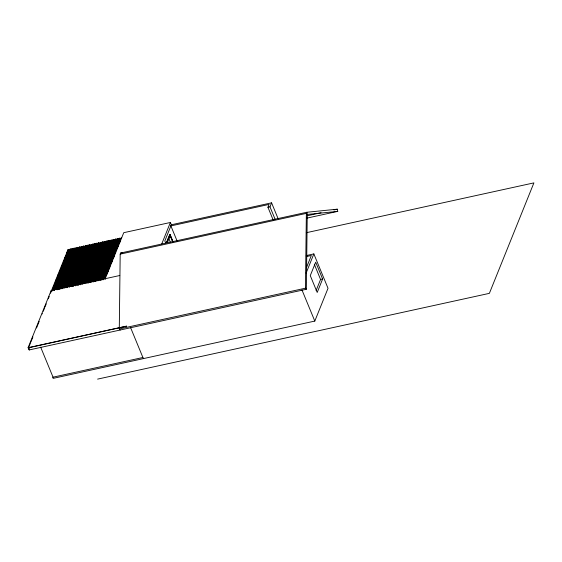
<?xml version="1.0" encoding="UTF-8"?>
<svg xmlns="http://www.w3.org/2000/svg" width="562" height="562" viewBox="0 0 562 562"><rect width="100%" height="100%" fill="white"/><g stroke="black" fill="none" stroke-linecap="round" stroke-linejoin="round"><path stroke-width="0.84" d="M120.177 330.027L119.285 328.953L120.191 254.129L120.64 253.019L306.81 212.26L337.291 209.183L337.741 211.375L307 218.105M306.339 289.268L305.447 288.194L306.36 213.37L306.81 212.26L307.252 214.445L306.339 289.268L29.105 349.957L28.1 347.702L51.142 290.533L119.755 275.513M66.421 252.457L67.595 251.874M52.617 290.54L68.957 249.992L68.704 249.388L68.044 249.535L51.549 290.449L51.802 291.053M29.414 349.887L28.578 347.702L29.449 349.803L29.596 349.431M28.732 347.323L30.13 343.846M30.411 343.15L30.566 342.778M30.882 341.998L32.456 338.092M32.765 337.312L32.919 336.94M36.53 327.983L37.471 325.644M37.619 325.279L39.192 321.373M42.171 313.975L42.326 313.603M43.267 311.257L44.215 308.917M44.524 308.138L44.679 307.765M44.988 306.985L46.253 303.859M48.283 298.815L49.231 296.469M50.552 293.195L51.43 291.004M53.559 285.889L53.706 285.524M60.331 269.107L60.872 271.158L70.945 268.952L69.484 272.591M70.889 263.971L63.077 265.685L62.537 263.634M64.883 257.782L65.431 259.848L75.505 257.642L74.247 260.768M68.704 249.388L52.217 290.301L52.47 290.905M67.271 253.785L67.124 254.15L77.865 251.797M64.279 280.389L56.467 282.096L56.614 281.724M66.485 274.909L58.673 276.623L58.82 276.251M60.872 271.158L61.019 270.793M65.431 259.848L65.585 259.475M53.446 290.034L69.934 249.121L70.601 248.973L70.847 249.577L54.507 290.125M54.5 288.643L55.476 286.213M55.807 285.398L55.954 285.032L54.064 285.447M57.9 280.199L58.877 277.783M60.169 274.565L61.146 272.149M62.445 268.931L63.415 266.514M64.714 263.297L66.014 260.08M67.454 256.511L69.028 252.605M69.716 250.884L70.187 249.725M70.601 248.973L54.107 289.887L54.359 290.491M55.336 289.62L71.824 248.706L72.491 248.559L72.744 249.163L56.404 289.711L57.626 289.437L57.479 289.809L57.226 289.205L73.72 248.292L74.381 248.144L74.634 248.748L58.293 289.297M58.497 283.002L59.467 280.593M60.766 277.368L61.743 274.959M63.035 271.734L64.012 269.324M64.658 267.716L68.88 257.248M70.285 253.75L71.234 251.411L67.447 252.24M56.003 289.472L72.491 248.559M57.893 289.058L74.381 248.144M60.176 287.4L61.483 284.154L58.364 284.843M61.953 282.981L62.607 281.372M63.576 278.956L70.067 262.861M71.044 260.445L72.336 257.227M72.66 256.42L72.814 256.047L69.695 256.729M73.13 255.267L74.388 252.141M76.277 247.73L59.783 288.643L60.036 289.247L76.523 248.334L76.277 247.73L75.61 247.877L59.122 288.791L59.368 289.395M61.012 288.376L77.507 247.463L78.167 247.315L78.42 247.926L62.08 288.468M61.743 287.8L63.373 283.74L62.15 284.014M64.173 281.766L74.556 256.005L65.241 257.705M74.704 255.633L76.91 250.167L73.123 250.996M78.167 247.315L61.679 288.229L61.925 288.833M61.968 287.877L62.895 285.58M63.822 283.283L64.749 280.979M65.206 279.848L65.059 280.213L107.939 270.828M66.084 277.656L66.969 275.471M67.412 274.368L67.264 274.741L68.894 274.045M68.29 272.191L69.168 270.006M69.463 269.275L69.611 268.91M70.496 266.718L71.381 264.533M71.824 263.43L71.669 263.803L114.55 254.41M72.765 261.091L73.706 258.745M74.022 257.965L74.177 257.593M75.434 254.467L76.376 252.127M62.909 287.962L79.397 247.048L80.064 246.901L80.31 247.512L63.97 288.053L65.199 287.779L67.159 282.911L64.04 283.599M63.429 287.618L64.363 285.299M64.981 283.754L66.688 279.518M67.278 278.064L67.861 276.602M71.978 266.395L73.158 263.48M63.569 287.814L80.064 246.901M64.799 287.547L81.286 246.634L81.954 246.486L82.207 247.097L65.859 287.639M73.46 266.971L75.09 262.932M75.744 261.316L77.373 257.27M78.02 255.654L78.996 253.23M79.333 252.401L79.565 251.832M67.637 281.738L68.929 278.52M69.906 276.104L71.205 272.886M72.175 270.47L73.474 267.252M74.444 264.835L75.744 261.618M76.39 260.009L78.013 255.984M79.432 252.457L80.696 249.338M81.307 247.814L80.844 248.973L79.614 249.24M65.466 287.4L81.954 246.486M83.843 246.072L67.356 286.985L67.609 287.589L84.096 246.683L83.843 246.072L83.183 246.219L66.688 287.133L66.941 287.737M67.419 286.557L68.395 284.119M70.496 278.907L71.796 275.689M72.449 274.08L74.065 270.055M74.718 268.446L75.687 266.03M76.987 262.812L77.963 260.396M79.256 257.178L80.233 254.762L75.217 255.858M80.38 254.389L81.328 252.043M68.585 286.718L85.073 245.805L85.74 245.657L85.986 246.268L69.646 286.81M85.74 245.657L69.245 286.571L69.498 287.175M70.475 286.304L86.962 245.39L87.63 245.243L87.883 245.854L71.543 286.395L72.765 286.128L72.617 286.494L72.365 285.889L88.859 244.976L89.52 244.828L89.772 245.439L73.432 285.981M73.636 279.693L74.606 277.277M75.905 274.059L76.882 271.643M78.174 268.425L79.151 266.009M80.45 262.791L81.42 260.375M82.073 258.766L83.366 255.541M85.424 250.434L86.372 248.095L78.799 249.753M71.142 286.156L87.63 245.243M73.095 285.313L74.072 282.883M76.502 276.862L77.472 274.446M78.125 272.837L79.748 268.812M80.394 267.203L81.694 263.985M82.663 261.569L83.963 258.351M84.932 255.935L85.909 253.518L82.122 254.347M87.005 250.8L86.063 253.146L87.953 252.731M89.52 244.828L73.032 285.742L73.285 286.353M74.261 285.475L90.749 244.561L91.416 244.414L91.662 245.025L75.175 285.939L74.922 285.327L91.416 244.414M76.151 285.06L92.646 244.147L93.306 243.999L93.559 244.611L77.219 285.152L78.441 284.885L78.294 285.25L78.048 284.646L94.535 243.732L95.203 243.585L95.449 244.196L79.109 284.737M79.312 278.45L80.612 275.225M81.581 272.816L82.881 269.591M83.85 267.182L89.695 252.689L86.576 253.378M76.818 284.913L93.306 243.999M78.771 284.07L80.078 280.824M80.879 278.836L90.285 255.499M92.365 250.343L92.997 248.776M78.708 284.498L95.203 243.585M80.998 284.323L97.345 243.782L97.093 243.17L96.425 243.318L79.937 284.232L80.19 284.836M80.338 284.47L97.093 243.17M81.827 283.817L98.322 242.903L98.982 242.756L99.235 243.367L82.895 283.908M82.558 283.241L83.534 280.81M89.203 266.739L84.342 278.815L88.122 277.986M89.857 265.131L91.48 261.105M92.126 259.496L93.102 257.08M94.395 253.862L95.371 251.446L90.356 252.549M95.519 251.073L97.725 245.608L92.196 246.486M98.982 242.756L82.495 283.67L82.747 284.281M83.724 283.403L100.212 242.489L100.879 242.341L101.125 242.953L84.785 283.494M84.448 282.827L85.754 279.581M86.084 278.773L86.232 278.401M86.555 277.593L87.531 275.183M88.178 273.575L89.801 269.549M90.447 267.941L91.423 265.524M92.723 262.299L93.692 259.89M94.992 256.665L95.962 254.256M98.041 249.099L99.305 245.973M99.615 245.194L99.762 244.828L96.643 245.51M84.384 283.255L100.879 242.341M85.614 282.988L102.101 242.074L102.769 241.927L103.022 242.538L86.681 283.079M88.775 276.378L89.744 273.961M91.044 270.743L92.02 268.327M93.313 265.109L94.29 262.693M95.589 259.475L96.559 257.059M97.212 255.45L98.828 251.425M100.563 247.118L101.511 244.779L98.392 245.461M86.281 282.841L102.769 241.927M88.571 282.665L104.911 242.124L104.658 241.512L103.998 241.66L87.503 282.574L87.756 283.178M88.234 281.998L89.21 279.567M91.641 273.546L92.611 271.13M93.91 267.912L94.887 265.496M95.533 263.887L96.502 261.478M97.802 258.253L98.779 255.836M100.071 252.619L101.048 250.202L94.297 251.34M102.144 247.491L101.195 249.83L106.724 248.966L98.94 268.278M103.401 244.365L103.549 243.999L102.319 244.266M104.658 241.512L88.171 282.426L88.424 283.037M89.4 282.159L105.888 241.246L106.555 241.098L106.801 241.709L90.461 282.25M90.454 280.775L91.43 278.338M91.761 277.53L91.908 277.157M92.231 276.349L93.208 273.94M93.854 272.331L94.83 269.915M96.13 266.697L97.1 264.281M98.399 261.063L99.369 258.646M100.668 255.429L101.968 252.205M104.033 247.076L104.982 244.73M105.291 243.95L105.438 243.585L104.216 243.852M105.67 243.009L106.141 241.857M106.555 241.098L90.06 282.012L90.313 282.623M91.269 281.527L92.252 279.089M91.29 281.745L107.778 240.831L108.445 240.684L108.698 241.295L92.358 281.836L93.58 281.569L93.433 281.941L93.18 281.33L109.674 240.417L110.335 240.269L110.588 240.88L94.247 281.422M94.451 275.134L95.421 272.718M96.72 269.5L97.697 267.083M98.989 263.866L100.289 260.649M101.265 258.232L104.834 249.373M106.239 245.875L107.187 243.536L102.172 244.632M91.957 281.597L108.445 240.684M93.91 280.754L94.894 278.323M97.317 272.303L98.287 269.893M106.878 248.587L108.136 245.468M93.847 281.183L110.335 240.269M96.13 279.532L97.437 276.286M97.907 275.113L98.561 273.497M99.53 271.088L106.021 254.986M106.998 252.57L108.29 249.352M108.614 248.552L108.768 248.172L105.649 248.854M109.709 245.833L110.658 243.487M111.353 241.765L111.817 240.613L112.477 240.466L112.231 239.862L111.564 240.002L95.076 280.916L95.322 281.527M112.231 239.862L95.737 280.768L95.99 281.379L112.477 240.466M96.966 280.501L113.461 239.588L114.121 239.447L114.374 240.051L98.034 280.593M97.697 279.925L99.326 275.872L94.318 276.968M99.481 275.499L110.51 248.137L107.391 248.818M114.121 239.447L97.633 280.354L97.879 280.965M98.863 280.087L115.35 239.173L116.018 239.033L116.264 239.637L99.924 280.178L101.153 279.911L103.113 275.043L101.223 275.457M99.586 279.511L100.893 276.265M101.694 274.284L108.831 256.574M109.808 254.157L111.1 250.94M112.4 247.723L112.555 247.343L111.325 247.61M113.18 245.784L114.444 242.658M99.523 279.939L116.018 239.033M101.813 279.764L118.16 239.222L117.908 238.618L117.24 238.759L100.753 279.672L101.005 280.283M103.591 273.87L107.159 265.011M108.129 262.602L109.428 259.377M110.398 256.967L111.698 253.743M112.997 250.526L113.967 248.109M114.76 246.149L116.65 241.463M117.261 239.946L116.798 241.098L115.568 241.372M101.42 279.525L117.908 238.618M103.71 279.349L120.05 238.808L119.797 238.204L119.137 238.344L102.642 279.258L102.895 279.869M103.373 278.682L104.349 276.251M106.45 271.039L107.749 267.821M108.726 265.405L110.019 262.187M110.672 260.571L112.295 256.553M112.941 254.937L113.917 252.528M115.21 249.303L116.186 246.894L111.171 247.99M116.334 246.514L117.282 244.175M119.797 238.204L103.31 279.11L103.563 279.721M104.539 278.843L121.027 237.93L121.694 237.789M107.37 273.041L108.347 270.624M108.993 269.015L109.969 266.599M111.262 263.381L112.238 260.965M113.538 257.747L114.508 255.331M118.076 246.479L118.231 246.1L115.112 246.788M119.172 243.76L120.12 241.414M28.1 347.702L126.555 326.15M161.765 243.887L170.391 222.475L123.745 232.689L105.199 278.703L105.452 279.307M169.801 234.445L166.633 242.306L170.005 234.403L172.794 241.716M167.392 242.587L170.145 235.759L172.808 242.222M273.202 220.058L267.926 207.266L269.072 204.413L170.876 225.917L177.142 241.105M275.247 219.609L269.971 206.816L271.579 202.833L171.34 224.779L170.588 226.345M306.501 267.512L311.348 255.485L306.269 256.602M306.114 273.104L313.849 253.905L306.234 255.57M316.118 290.519L320.579 279.454L314.306 264.238M322.623 279.005L317.207 292.444L310.273 275.626L315.689 262.194L322.623 279.005L320.579 279.454M142.91 357.495L52.688 377.25L53.151 378.367L314.804 321.078L328.025 288.285L313.849 253.905M68.957 249.992L68.29 250.139L68.044 249.535M72.744 249.163L72.076 249.31L71.824 248.706M74.634 248.748L73.966 248.896L73.72 248.292M75.863 248.481L76.523 248.334M78.42 247.926L77.753 248.067L77.507 247.463M80.31 247.512L79.649 247.652L79.397 247.048M82.207 247.097L81.539 247.238L81.286 246.634M84.096 246.683L83.429 246.823L83.183 246.219M87.883 245.854L87.215 245.994L86.962 245.39M89.772 245.439L89.105 245.58L88.859 244.976M91.002 245.165L91.662 245.025M93.559 244.611L92.892 244.751L92.646 244.147M95.449 244.196L94.788 244.337L94.535 243.732M97.345 243.782L96.678 243.922L96.425 243.318M99.235 243.367L98.568 243.515L98.322 242.903M103.022 242.538L102.354 242.686L102.101 242.074M104.911 242.124L104.244 242.271L103.998 241.66M108.698 241.295L108.03 241.442L107.778 240.831M110.588 240.88L109.92 241.028L109.674 240.417M114.374 240.051L113.707 240.199L113.461 239.588M116.264 239.637L115.603 239.784L115.35 239.173M118.16 239.222L117.493 239.37L117.24 238.759M120.05 238.808L119.383 238.955L119.137 238.344M267.926 207.266L269.971 206.816M68.262 251.727L69.484 251.46M70.152 251.312L73.271 250.631M73.938 250.483L75.16 250.216M77.057 249.802L78.947 249.388M81.504 248.826L84.623 248.144M85.291 247.997L92.049 246.851L89.843 252.317L88.62 252.584M89.077 247.168L90.299 246.901M94.753 245.924L95.983 245.657M100.429 244.681L101.659 244.414M106.106 243.437L112.864 242.292L110.658 247.758L109.435 248.025M109.892 242.608L111.114 242.341M113.011 241.927L120.577 240.269L117.458 240.958M82.235 250.512L84.771 249.957M89.836 248.847L93.215 248.109M105.045 245.517L108.424 244.779M78.708 251.614L119.263 242.735M67.798 257.143L69.028 256.876M73.481 255.9L76.601 255.218M77.261 255.071L78.49 254.804M79.158 254.656L82.277 253.975M82.937 253.827L84.167 253.56M90.51 252.169L93.629 251.488M98.076 250.512L99.305 250.245M103.752 249.268L104.982 249.001M113.215 247.203L114.444 246.929M70.271 258.443L73.397 257.761M78.195 256.715L81.574 255.97M107.764 250.238L109.45 249.865M76.355 257.459L116.903 248.58M63.394 263.445L115.688 251.994M62.389 264L115.54 252.366M79.221 261.815L82.6 261.07M107.946 255.52L111.325 254.783M120.191 254.129L306.36 213.37L307.252 214.445L337.741 211.375M61.188 268.917L113.482 257.473M61.033 269.289L113.327 257.839M307.407 215.731L321.064 212.738M333.877 209.935L337.291 209.183M65.712 269.76L67.271 269.423M92.217 263.957L97.289 262.847M107.426 260.627L110.805 259.89M71.796 268.769L112.344 259.89M111.276 262.932L58.125 274.572L58.673 276.623M58.834 274.755L111.128 263.304M78.188 272.008L81.567 271.27M86.639 270.16L90.018 269.423M91.704 269.05L95.083 268.313M101.848 266.831L105.227 266.093M106.913 265.721L110.293 264.983M69.59 274.228L110.145 265.355M109.07 268.404L55.919 280.045L56.467 282.096M56.629 280.227L108.923 268.776M57.394 281.555L61.3 280.698M70.91 278.597L74.289 277.853M86.119 275.268L88.656 274.713M98.793 272.493L102.172 271.748M56.621 284.885L58.511 284.47M59.741 284.203L61.63 283.789M62.298 283.641L67.307 282.546M69.203 282.131L72.983 281.302M74.879 280.888L76.769 280.473M77.437 280.326L79.326 279.911M80.556 279.644L82.445 279.23M90.018 277.572L93.805 276.743M95.695 276.328L97.584 275.914M98.252 275.766L100.141 275.352M101.371 275.085L103.26 274.67M105.157 274.256L107.047 273.842L105.67 274.481M53.917 285.812L57.696 284.983M67.826 282.77L69.049 282.496M69.716 282.356L72.835 281.674M73.503 281.527L78.511 280.431M80.408 280.017L82.298 279.602M82.965 279.454L84.188 279.188M84.855 279.04L87.974 278.359M88.641 278.211L89.871 277.944M90.531 277.797L93.65 277.115M103.78 274.895L105.01 274.628M55.259 287.013L57.83 286.451M62.972 285.327L66.4 284.576M70.686 283.641L73.257 283.072M75.828 282.51L80.97 281.386M91.262 279.131L93.833 278.569M98.975 277.445L102.403 276.694M105.684 276.314L54.247 287.575L53.783 286.451M306.283 232.717L533.9 182.882L489.376 293.35L97.612 379.118M51.592 290.758L51.95 290.68M28.55 347.787L126.583 326.171M119.285 328.953L305.447 288.194M120.64 253.019L122.383 252.844M271.579 202.833L278.169 218.822M301.949 289.901L314.804 321.078M170.391 222.475L171.34 224.779L164.821 240.95L165.586 242.819M170.005 234.403L172.998 241.667M168.867 238.618L170.539 242.665M130.539 327.477L143.366 358.612M80.654 255.619L81.982 258.829M82.972 261.239L83.633 262.84M84.63 265.25L87.939 273.28M88.599 274.881L89.59 277.291M90.58 279.7L91.578 282.11M79.333 254.031L81.645 259.651M82.642 262.061L83.302 263.669M84.623 266.88L85.284 268.481M86.281 270.891L87.272 273.301M87.932 274.909L89.26 278.12M89.92 279.721L90.911 282.131M79.172 257.572L80.162 259.974M81.16 262.384L81.82 263.992M82.811 266.402L83.801 268.812M84.469 270.413L85.789 273.624M86.45 275.232L87.777 278.443M51.142 290.533L51.444 291.13M40.668 347.154L53.039 377.172"/></g></svg>
